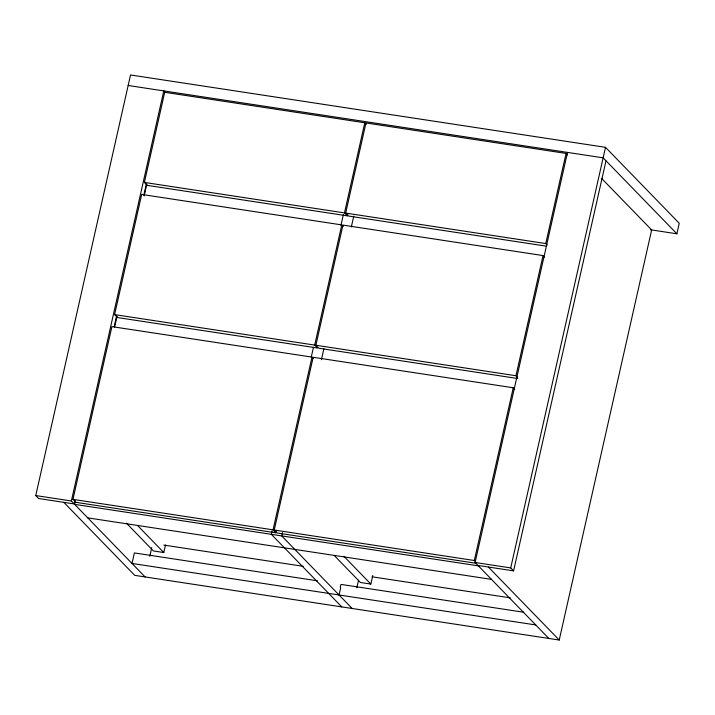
<?xml version="1.0" encoding="UTF-8"?>
<svg xmlns="http://www.w3.org/2000/svg" width="715" height="715" viewBox="0 0 715 715"><rect width="100%" height="100%" fill="white"/><g stroke="black" fill="none" stroke-linecap="round" stroke-linejoin="round"><path stroke-width="1.07" d="M74.977 500.679L74.244 503.941L38.619 498.516L35.75 495.558L130.532 74.968L605.507 147.326L679.25 223.286L676.882 233.796L650.436 229.765M145.109 576.951L71.375 500.992L163.789 90.912L165.219 92.387M276.41 530.628L275.919 532.8L75.835 502.323L72.966 499.365L111.898 326.621L311.981 357.107L313.411 358.581M114.606 314.609L314.689 345.086L317.558 348.035L117.475 317.558L114.606 314.609L141.686 194.435L341.77 224.912L343.2 226.396M347.839 213.678L347.347 215.85L147.263 185.373L144.394 182.423L164.709 92.289L364.784 122.774L366.223 124.249M114.194 326.639L116.652 315.762M143.858 195.025L146.307 184.148M75.361 501.206L74.655 504.361L478.38 565.869M114.623 326.987L117.01 316.387M144.171 195.865L146.798 184.202M149.775 556.279L151.732 547.574M126.394 523.13L153.403 550.952L163.789 552.534L165.487 545M272.058 531.057L271.316 534.32L341.779 606.91M311.275 357.017L313.483 347.231M340.939 225.404L343.388 214.527M275.919 532.8L273.05 529.842L311.981 357.107M314.689 345.086L341.77 224.912M347.347 215.85L344.478 212.9L364.784 122.774M476.092 563.295L277.107 532.979L274.238 530.029L313.17 357.286L513.254 387.762L514.684 389.237M517.731 378.53L318.747 348.223L315.878 345.265L342.959 225.1L543.043 255.577L544.473 257.051M546.421 246.175L348.536 216.037L345.667 213.079L365.973 122.953L566.057 153.43L567.496 154.914M282.443 532.639L281.71 535.91L352.173 608.492M321.419 359.69L323.877 348.813M351.324 226.986L353.782 216.109M339.062 594.987L340.617 588.079A1.895 0.581 -81.3 0 1 340.537 585.764A1.895 0.581 -81.3 0 1 341.43 584.468M356.83 587.819L358.546 580.205M334.227 555.466L360.458 582.493L370.853 584.075L372.792 575.468M475.752 561.981L474.322 560.506L513.254 387.762M517.392 377.225L515.962 375.741L543.043 255.577M547.181 245.039L545.751 243.556L566.057 153.43M548.843 638.45L475.1 562.49L567.513 152.411M606.007 160.795L513.593 570.874L510.725 567.916L605.507 147.326M63.849 502.359L134.724 575.361L559.228 640.032L651.651 229.953L601.574 178.375M128.164 85.487L603.138 157.836L676.882 233.796M144.394 182.423L344.478 212.9M345.667 213.079L545.751 243.556M315.878 345.265L515.962 375.741M72.966 499.365L273.05 529.842M274.238 530.029L474.322 560.506M35.75 495.558L71.375 500.992M475.1 562.49L510.725 567.916M477.969 565.44L513.593 570.874M87.757 517.866L491.491 579.373M163.869 545.089L303.267 566.325M372.032 576.799L510.331 597.865M317.487 580.821L134.375 552.927L132.007 563.447L535.732 624.946M341.752 584.521L523.764 612.246M488.363 567.031L559.228 640.032M343.844 556.252L370.853 584.075M137.557 525.507L163.789 552.534"/></g></svg>
